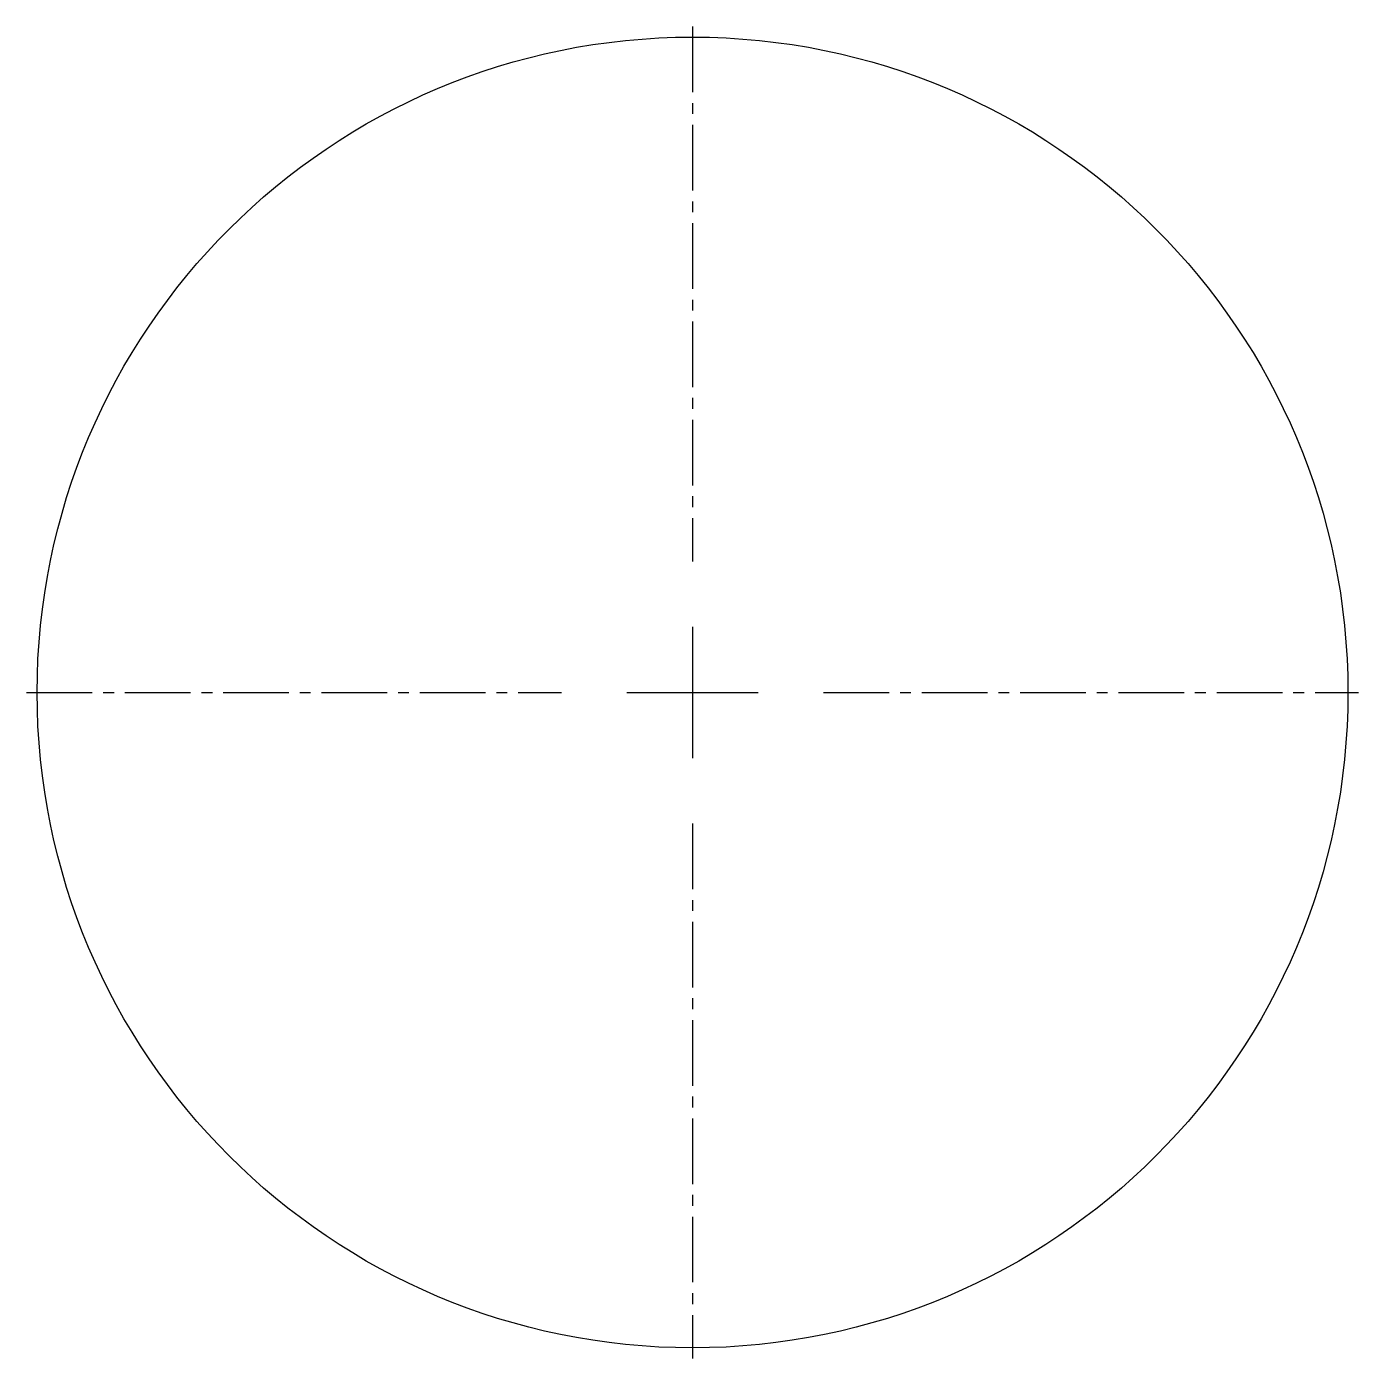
# Model space of a CAD drawing. Header units: inches. Extents: x 199 to 214.3, y -267.2 to -252.
import ezdxf

# ---------------------------------------------------------------- set-up
doc = ezdxf.new("R2010")
doc.units = ezdxf.units.IN
doc.header["$MEASUREMENT"] = 0
doc.linetypes.add('CENTER2', pattern=[1.125, 0.75, -0.125, 0.125, -0.125])
doc.layers.add('E301-Electrical-attic', color=7, linetype='Continuous', lineweight=9, true_color=0xffa912)

msp = doc.modelspace()

# ---------------------------------------------------------------- linework, layer by layer
at = {"layer": 'E301-Electrical-attic', "linetype": 'CENTER2', "lineweight": -3}
for p, q in [((206.665, -251.976), (206.665, -258.096)), ((199.045, -259.596), (205.165, -259.596)), ((208.165, -259.596), (214.285, -259.596)), ((206.665, -261.096), (206.665, -267.216))]:
    msp.add_line(p, q, dxfattribs=at)
at = {"layer": 'E301-Electrical-attic', "linetype": 'Continuous', "lineweight": -3}
for p, q in [((206.665, -258.846), (206.665, -260.346)), ((205.915, -259.596), (207.415, -259.596))]:
    msp.add_line(p, q, dxfattribs=at)
at = {"layer": 'E301-Electrical-attic', "lineweight": -3}
msp.add_circle((206.665, -259.596), 7.5, dxfattribs=at)

doc.saveas('drawing.dxf')
